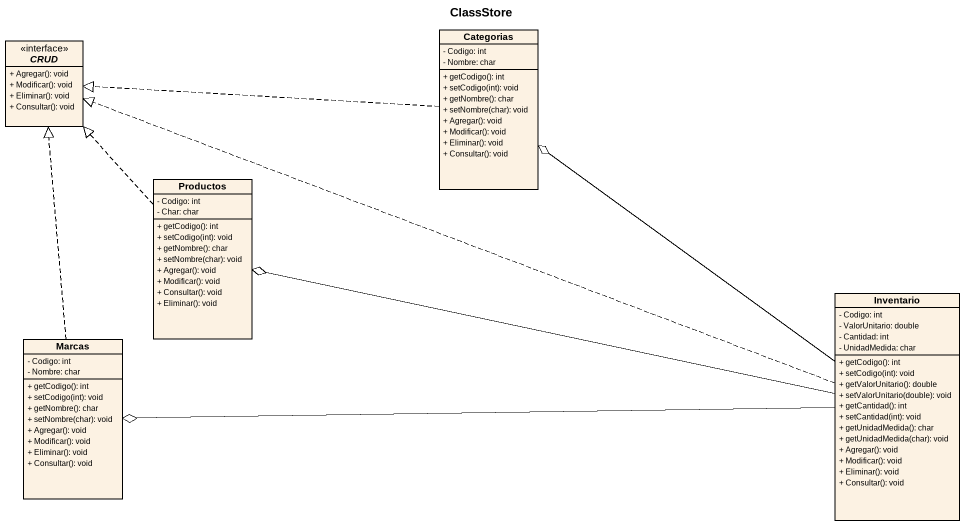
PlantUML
@startuml
title ClassStore
hide circle
hide empty members
skinparam classAttributeIconSize 0
class Categorias {
  - Codigo: int
  - Nombre: char
  + getCodigo(): int
  + setCodigo(int): void
  + getNombre(): char
  + setNombre(char): void
  + Agregar(): void
  + Modificar(): void
  + Eliminar(): void
  + Consultar(): void
}
interface CRUD {
  + Agregar(): void
  + Modificar(): void
  + Eliminar(): void
  + Consultar(): void
}
class Productos {
  - Codigo: int
  - Char: char
  + getCodigo(): int
  + setCodigo(int): void
  + getNombre(): char
  + setNombre(char): void
  + Agregar(): void
  + Modificar(): void
  + Consultar(): void
  + Eliminar(): void
}
class Inventario {
  - Codigo: int
  - ValorUnitario: double
  - Cantidad: int
  - UnidadMedida: char
  + getCodigo(): int
  + setCodigo(int): void
  + getValorUnitario(): double
  + setValorUnitario(double): void
  + getCantidad(): int
  + setCantidad(int): void
  + getUnidadMedida(): char
  + getUnidadMedida(char): void
  + Agregar(): void
  + Modificar(): void
  + Eliminar(): void
  + Consultar(): void
}
class Marcas {
  - Codigo: int
  - Nombre: char
  + getCodigo(): int
  + setCodigo(int): void
  + getNombre(): char
  + setNombre(char): void
  + Agregar(): void
  + Modificar(): void
  + Eliminar(): void
  + Consultar(): void
}
Categorias .left.|> CRUD
Productos .up.|> CRUD
Inventario -up-o Categorias
Inventario .left.|> CRUD
Inventario -left-o Productos
Inventario -left-o Marcas
Marcas .up.|> CRUD
@enduml
